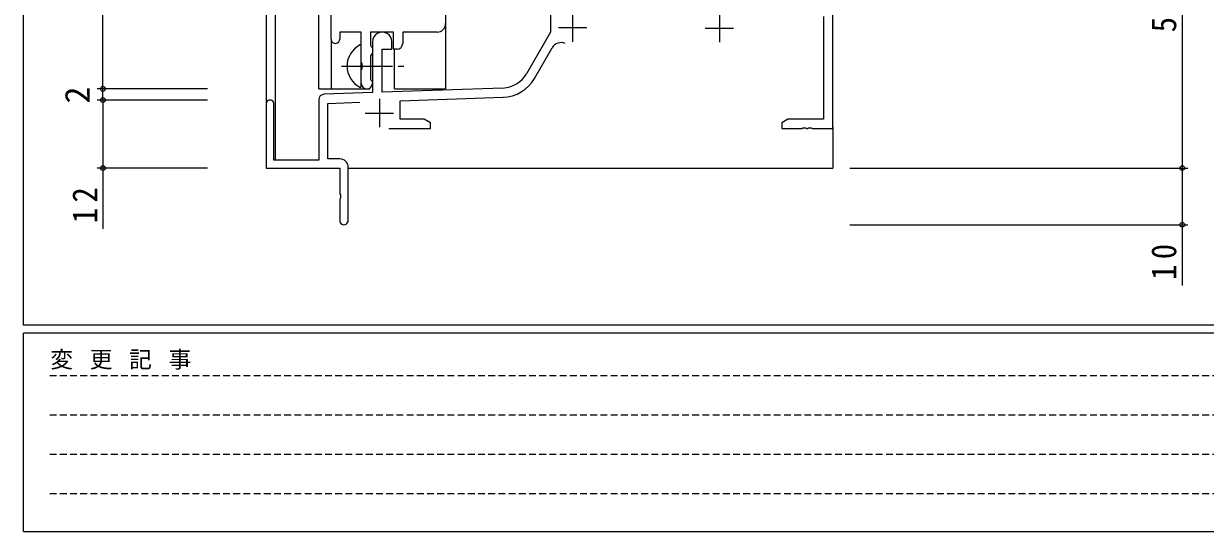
# Model space of a CAD drawing. Units: millimetres on the paper. Extents: x -420 to 373, y -297 to 267.
# Drawn here: x -417.7 to -209.2, y -297 to -207.4 of the extents above; entities that cross this region are included whole.
import ezdxf
from ezdxf.enums import TextEntityAlignment as Align

# ---------------------------------------------------------------- set-up
doc = ezdxf.new("R2010")
doc.units = ezdxf.units.MM
doc.linetypes.add('CHAIN2', pattern=[12, 9, -1, 1, -1])
doc.linetypes.add('DASHED1', pattern=[1.8, 1.2, -0.6])
for name, color, linetype, lineweight in [('0-1_YKK_ZWAK', 7, 'Continuous', 9), ('0-3_YKK_11', 7, 'Continuous', 9), ('0-4_YKK_12', 2, 'Continuous', 9), ('0-5_YKK_13', 4, 'Continuous', 9), ('0-7_YKK_D', 6, 'Continuous', 9)]:
    doc.layers.add(name, color=color, linetype=linetype, lineweight=lineweight)
doc.styles.add('ＭＳ ゴシック', font='')
doc.styles.get('ＭＳ ゴシック').set_extended_font_data('MS Gothic')

msp = doc.modelspace()

# ---------------------------------------------------------------- linework, layer by layer
at = {"layer": '0-1_YKK_ZWAK'}
for p, q in [((-417.7, -260.6), (-417.7, 264.4)), ((352.3, -260.6), (-417.7, -260.6)), ((-417.7, -297), (-417.7, -262)), ((314.5, -262), (-417.7, -262)), ((-417.7, -297), (314.5, -297))]:
    msp.add_line(p, q, dxfattribs=at)
at = {"layer": '0-1_YKK_ZWAK', "linetype": 'DASHED1'}
for p, q in [((-413.101, -269.512), (-164.909, -269.512)), ((-413.101, -276.441), (-164.909, -276.441)), ((-413.101, -283.37), (-164.909, -283.37)), ((-413.101, -290.298), (-164.909, -290.298))]:
    msp.add_line(p, q, dxfattribs=at)
at = {"layer": '0-3_YKK_11'}
for p, q in [((-363.424, -210.13), (-363.424, -143.879)), ((-274.923, -225.879), (-274.923, -177.879)), ((-324.723, -197.079), (-324.723, -208.879)), ((-320.823, -205.579), (-320.823, -210.579)), ((-294.923, -205.679), (-294.923, -210.679)), ((-276.553, -206.109), (-276.553, -224.249)), ((-323.323, -208.079), (-318.323, -208.079)), ((-297.423, -208.179), (-292.423, -208.179)), ((-361.924, -208.879), (-361.924, -210.13)), ((-358.124, -208.879), (-361.924, -208.879)), ((-358.124, -214.209), (-358.124, -208.879)), ((-356.494, -208.879), (-356.494, -211.197)), ((-352.424, -208.879), (-356.494, -208.879)), ((-356.123, -210.579), (-356.123, -219.548)), ((-352.723, -211.879), (-352.723, -210.579)), ((-352.424, -211.88), (-352.424, -208.879)), ((-350.794, -208.879), (-350.794, -210.879)), ((-344.724, -208.879), (-350.794, -208.879)), ((-324.723, -208.879), (-328.977, -216.248)), ((-356.494, -211.197), (-356.346, -211.39)), ((-356.346, -211.39), (-356.124, -211.679)), ((-356.124, -212.579), (-356.346, -212.869)), ((-356.124, -211.679), (-356.124, -212.579)), ((-354.423, -211.879), (-352.723, -211.879)), ((-354.423, -219.488), (-354.423, -211.879)), ((-351.794, -211.88), (-352.424, -211.88)), ((-327.566, -217.063), (-324.43, -211.631)), ((-357.981, -214.4), (-358.124, -214.209)), ((-357.981, -215.359), (-357.981, -214.4)), ((-356.346, -212.869), (-356.494, -213.062)), ((-356.494, -213.062), (-356.494, -217.197)), ((-358.124, -215.55), (-357.981, -215.359)), ((-358.124, -217.879), (-358.124, -215.55)), ((-356.494, -217.197), (-356.346, -217.39)), ((-356.346, -217.39), (-356.124, -217.679)), ((-356.124, -217.679), (-356.124, -217.879)), ((-333.133, -218.745), (-354.423, -219.488)), ((-365.623, -220.845), (-365.623, -231.479)), ((-356.123, -219.548), (-364.658, -219.846)), ((-354.923, -220.679), (-354.923, -225.679)), ((-351.223, -221.008), (-333.076, -220.374)), ((-351.223, -224.249), (-351.223, -221.008)), ((-374.923, -221.579), (-374.923, -232.879)), ((-373.523, -231.479), (-373.523, -221.579)), ((-363.993, -221.454), (-358.356, -221.257)), ((-363.993, -231.249), (-363.993, -221.454)), ((-357.423, -223.179), (-352.423, -223.179)), ((-347.014, -224.249), (-351.223, -224.249)), ((-345.923, -224.879), (-347.014, -224.249)), ((-345.923, -225.879), (-345.923, -224.879)), ((-282.832, -224.249), (-283.923, -224.879)), ((-283.923, -224.879), (-283.923, -225.879)), ((-276.553, -224.249), (-282.832, -224.249)), ((-353.273, -225.879), (-345.923, -225.879)), ((-283.923, -225.879), (-280.381, -225.879)), ((-280.381, -225.879), (-280.198, -225.759)), ((-280.198, -225.759), (-279.648, -225.759)), ((-279.648, -225.759), (-279.465, -225.879)), ((-279.465, -225.879), (-279.381, -225.879)), ((-279.381, -225.879), (-279.198, -225.759)), ((-279.198, -225.759), (-278.648, -225.759)), ((-278.648, -225.759), (-278.465, -225.879)), ((-278.465, -225.879), (-274.923, -225.879)), ((-365.623, -231.479), (-373.523, -231.479)), ((-361.923, -231.249), (-363.993, -231.249)), ((-374.923, -232.879), (-361.923, -232.879)), ((-361.923, -232.879), (-361.923, -237.421)), ((-360.423, -242.129), (-360.423, -232.749)), ((-361.923, -237.421), (-361.803, -237.605)), ((-361.803, -237.605), (-361.803, -238.154)), ((-361.803, -238.154), (-361.923, -238.338)), ((-361.923, -238.338), (-361.923, -242.129))]:
    msp.add_line(p, q, dxfattribs=at)
for centre, radius, start, end in [((-344.724, -207.379), 1.5, 270, 359.99998), ((-362.674, -210.13), 0.75, 179.99998, 0), ((-354.423, -210.579), 1.7, 359.99998, 180), ((-351.794, -210.879), 1, 270, 359.99998), ((-322.871, -212.531), 1.8, 65.29866, 149.99998), ((-333.307, -213.748), 5, 271.99998, 329.99998), ((-357.124, -217.879), 1, 180, 269.99998), ((-357.124, -217.879), 1, 270, 359.99998), ((-333.307, -213.748), 6.63, 271.99998, 329.99998), ((-374.223, -221.579), 0.7, 359.99998, 180), ((-364.623, -220.845), 1, 91.99997, 179.99998), ((-361.923, -232.749), 1.5, 0, 89.99998), ((-361.173, -242.129), 0.75, 179.99998, 0)]:
    msp.add_arc(centre, radius, start, end, dxfattribs=at)
at = {"layer": '0-4_YKK_12'}
for p, q in [((-343.223, -53.13), (-343.223, -218.879)), ((-374.923, -146.067), (-374.923, -221.579)), ((-373.293, -146.067), (-373.293, -231.479)), ((-365.623, -218.879), (-365.623, -146.067)), ((-363.424, -210.13), (-363.424, -218.879)), ((-352.223, -218.879), (-352.223, -211.863)), ((-365.623, -218.879), (-356.623, -218.879)), ((-356.623, -218.879), (-356.623, -218.744)), ((-352.223, -218.879), (-343.223, -218.879)), ((-274.923, -225.579), (-274.923, -232.879)), ((-360.423, -232.879), (-274.923, -232.879))]:
    msp.add_line(p, q, dxfattribs=at)
at = {"layer": '0-5_YKK_13'}
msp.add_line((-358.124, -218.475), (-358.124, -211.284), dxfattribs=at)
at = {"layer": '0-5_YKK_13', "linetype": 'CHAIN2'}
msp.add_line((-361.624, -214.879), (-349.636, -214.879), dxfattribs=at)
at = {"layer": '0-5_YKK_13'}
for centre, radius, start, end in [((-356.424, -214.879), 4.2, 117.28096, 242.71902), ((-358.278, -211.284), 0.154, 0, 117.28096), ((-358.278, -218.475), 0.154, 242.71902, 0)]:
    msp.add_arc(centre, radius, start, end, dxfattribs=at)
at = {"layer": '0-7_YKK_D'}
for p, q in [((-403.712, -218.879), (-403.712, -118.88)), ((-213.223, -177.879), (-213.223, -232.879)), ((-385.224, -218.879), (-404.712, -218.879)), ((-385.224, -218.879), (-404.712, -218.879)), ((-403.712, -220.879), (-403.712, -218.879)), ((-385.224, -220.879), (-404.712, -220.879)), ((-385.224, -220.879), (-404.712, -220.879)), ((-403.712, -220.879), (-403.712, -232.879)), ((-385.224, -232.879), (-404.712, -232.879)), ((-403.712, -232.879), (-403.712, -243.619)), ((-271.923, -232.879), (-212.223, -232.879)), ((-271.923, -232.879), (-212.223, -232.879)), ((-213.223, -232.879), (-213.223, -242.879)), ((-271.923, -242.879), (-212.223, -242.879)), ((-213.223, -242.879), (-213.223, -253.619))]:
    msp.add_line(p, q, dxfattribs=at)
for centre in [(-403.712, -218.879), (-403.712, -218.879), (-403.712, -220.879), (-403.712, -220.879), (-403.712, -232.879), (-213.223, -232.879), (-213.223, -232.879), (-213.223, -242.879)]:
    msp.add_circle(centre, 0.425, dxfattribs=at)

# ---------------------------------------------------------------- texts
at = {"layer": '0-1_YKK_ZWAK', "insert": (-412.986, -268.447), "char_height": 2.933, "attachment_point": 7, "style": 'ＭＳ ゴシック'}
msp.add_mtext('\\T1.16;変\\~更\\~記\\~事', dxfattribs=at)
at = {"layer": '0-7_YKK_D', "color": 3, "style": 'ＭＳ ゴシック'}
msp.add_text('2', height=4.399, rotation=90, dxfattribs=at).set_placement((-404.712, -221.479), align=Align.BOTTOM_LEFT)
at = {"layer": '0-7_YKK_D', "color": 3, "char_height": 4.399, "attachment_point": 7, "rotation": 90, "style": 'ＭＳ ゴシック'}
for s, insert in [('\\T1.36;\\W0.9;55', (-214.223, -208.899)), ('\\T1.36;\\W0.9;12', (-404.712, -242.619)), ('\\T1.36;\\W0.9;10', (-214.223, -252.619))]:
    msp.add_mtext(s, dxfattribs=dict(at, insert=insert))

doc.saveas('drawing.dxf')
